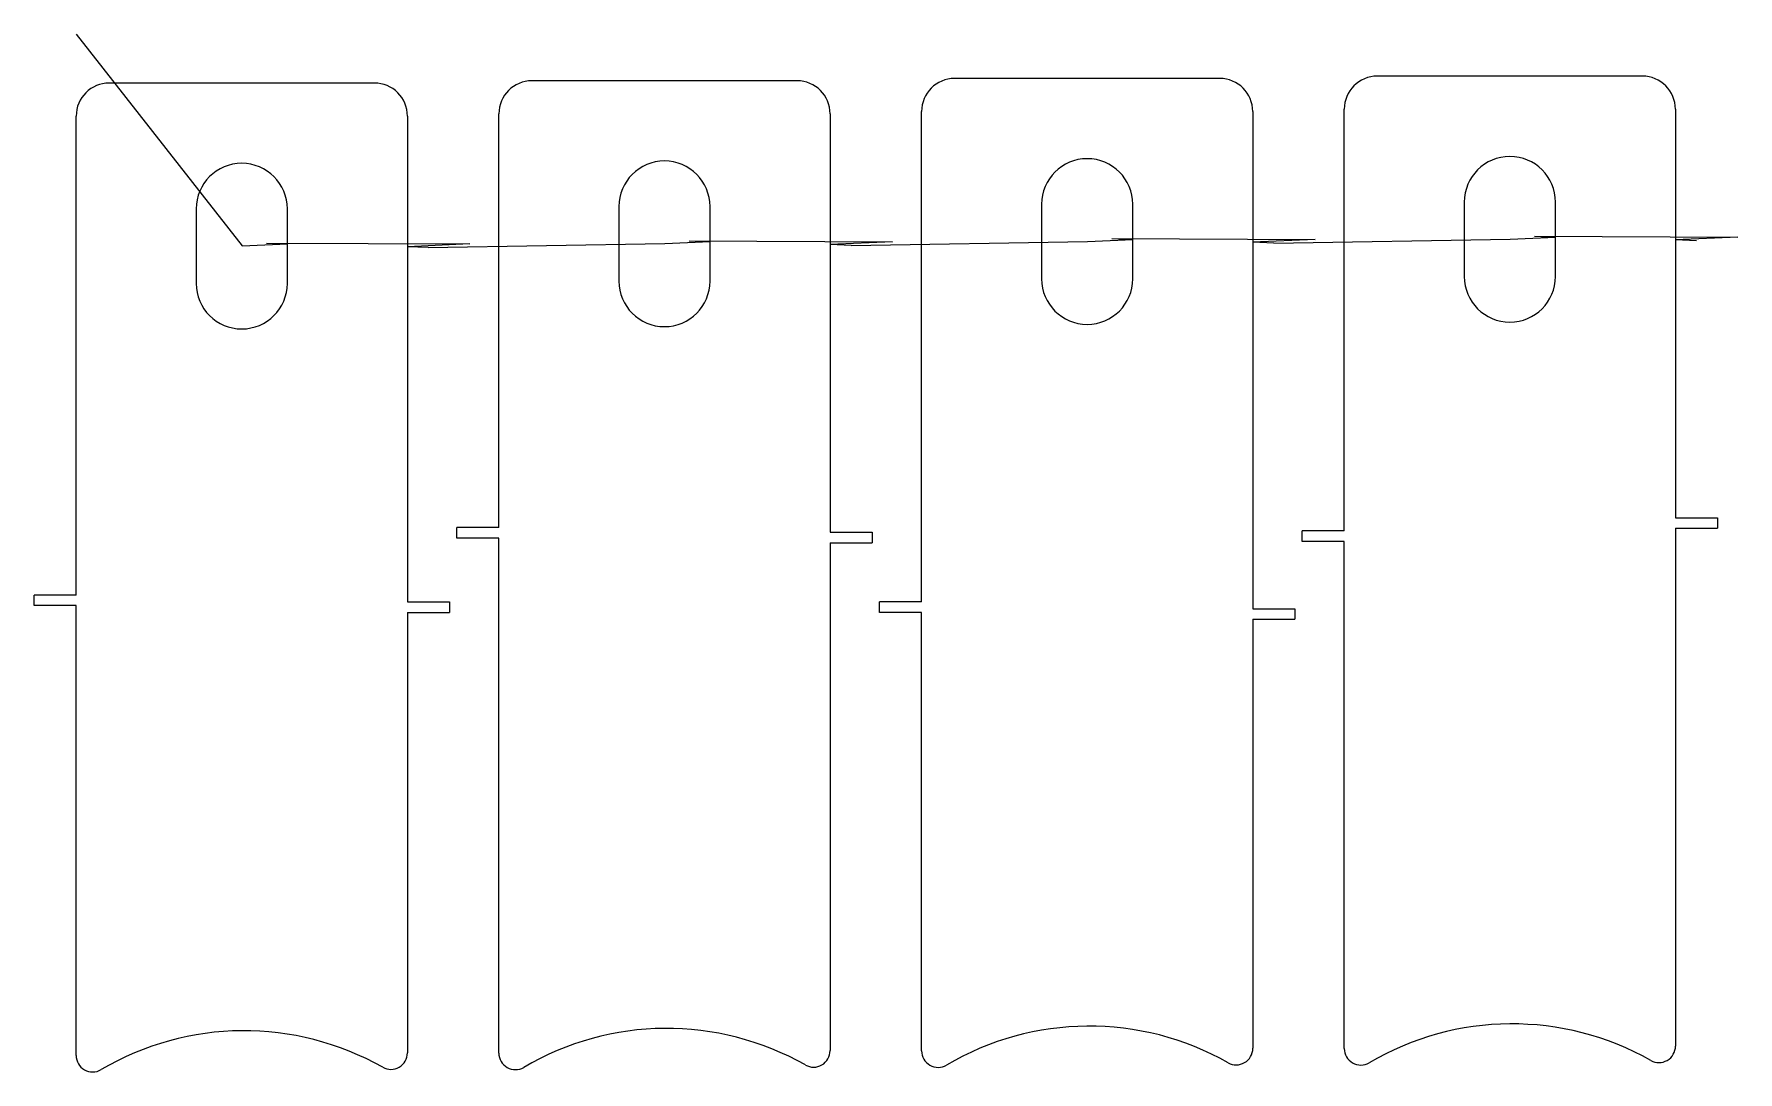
# Model space of a CAD drawing. Extents: x 0.75 to 4.8, y 1 to 3.47.
import ezdxf

# ---------------------------------------------------------------- set-up
doc = ezdxf.new("R2010")
doc.units = 0
doc.layers.get('0').update_dxf_attribs({"linetype": 'CONTINUOUS'})
for name, color, linetype in [('2', 7, 'CONTINUOUS'), ('3', 7, 'CONTINUOUS'), ('9', 7, 'CONTINUOUS')]:
    doc.layers.add(name, color=color, linetype=linetype)

msp = doc.modelspace()

# ---------------------------------------------------------------- linework, layer by layer
at = {"color": 0, "linetype": 'CONTINUOUS'}
for p, q in [((0.8516, 3.4672), (1.2462, 2.9637)), ((1.3039, 2.9705), (1.7874, 2.9682)), ((1.6887, 2.9595), (2.2509, 2.9691)), ((2.3086, 2.976), (2.7921, 2.9736)), ((2.6934, 2.965), (3.2556, 2.9745)), ((3.3132, 2.9814), (3.7967, 2.9791)), ((3.6981, 2.9704), (4.2603, 2.98)), ((4.3179, 2.9868), (4.8014, 2.9845)), ((4.7531, 2.3174), (4.7531, 2.2924)), ((1.7563, 2.2689), (1.7563, 2.2939)), ((2.7437, 2.283), (2.7437, 2.258)), ((3.7657, 2.261), (3.7657, 2.286)), ((0.7516, 2.1087), (0.7516, 2.1337)), ((1.739, 2.1174), (1.739, 2.0924)), ((2.761, 2.0924), (2.761, 2.1174)), ((3.7484, 2.1011), (3.7484, 2.0761))]:
    msp.add_line(p, q, dxfattribs=at)
at = {"layer": '2', "color": 2, "linetype": 'CONTINUOUS'}
for p, q in [((4.6531, 2.3174), (4.7531, 2.3174)), ((1.8563, 2.2939), (1.7563, 2.2939)), ((1.8563, 2.2689), (1.7563, 2.2689)), ((2.6437, 2.283), (2.7437, 2.283)), ((3.8657, 2.286), (3.7657, 2.286)), ((4.6531, 2.2924), (4.7531, 2.2924)), ((2.6437, 2.258), (2.7437, 2.258)), ((3.8657, 2.261), (3.7657, 2.261)), ((0.8516, 2.1337), (0.7516, 2.1337)), ((0.8516, 2.1087), (0.7516, 2.1087)), ((1.639, 2.1174), (1.739, 2.1174)), ((2.861, 2.1174), (2.761, 2.1174)), ((1.639, 2.0924), (1.739, 2.0924)), ((2.861, 2.0924), (2.761, 2.0924)), ((3.6484, 2.1011), (3.7484, 2.1011)), ((3.6484, 2.0761), (3.7484, 2.0761))]:
    msp.add_line(p, q, dxfattribs=at)
at = {"layer": '3', "color": 3, "linetype": 'CONTINUOUS'}
for p, q in [((3.5696, 3.3618), (2.9397, 3.3618)), ((4.5743, 3.3672), (3.9444, 3.3672)), ((1.5603, 3.3509), (0.9304, 3.3509)), ((2.565, 3.3564), (1.9351, 3.3564)), ((2.861, 2.1174), (2.861, 3.2831)), ((3.6484, 3.2831), (3.6484, 2.9726)), ((3.8657, 2.286), (3.8657, 3.2885)), ((4.6531, 3.2885), (4.6531, 2.978)), ((0.8516, 2.1337), (0.8516, 3.2722)), ((1.639, 3.2722), (1.639, 2.9617)), ((1.8563, 2.2939), (1.8563, 3.2776)), ((2.6437, 3.2776), (2.6437, 2.9671)), ((1.1371, 3.0517), (1.1371, 2.8746)), ((1.3536, 2.9684), (1.3536, 3.0517)), ((2.1417, 3.0572), (2.1417, 2.88)), ((2.3583, 2.9738), (2.3583, 3.0572)), ((3.1464, 3.0626), (3.1464, 2.8854)), ((3.363, 2.9792), (3.363, 3.0626)), ((4.1511, 3.068), (4.1511, 2.8908)), ((4.3676, 2.9846), (4.3676, 3.068)), ((1.3536, 2.8746), (1.3536, 2.9684)), ((1.639, 2.9617), (1.639, 2.1174)), ((2.3583, 2.88), (2.3583, 2.9738)), ((2.6437, 2.9671), (2.6437, 2.283)), ((3.363, 2.8854), (3.363, 2.9792)), ((3.6484, 2.9726), (3.6484, 2.1011)), ((4.3676, 2.8908), (4.3676, 2.9846)), ((4.6531, 2.978), (4.6531, 2.3174)), ((1.8563, 1.0448), (1.8563, 2.2689)), ((4.6531, 2.2924), (4.6531, 1.0616)), ((2.6437, 2.258), (2.6437, 1.0507)), ((3.8657, 1.0557), (3.8657, 2.261)), ((0.8516, 1.0394), (0.8516, 2.1087)), ((1.639, 2.0924), (1.639, 1.0453)), ((2.861, 1.0502), (2.861, 2.0924)), ((3.6484, 2.0761), (3.6484, 1.0561))]:
    msp.add_line(p, q, dxfattribs=at)
for centre, radius, start, end in [((2.9397, 3.2831), 0.0787, 90, 180), ((3.5696, 3.2831), 0.0787, 360, 90), ((3.9444, 3.2885), 0.0787, 90, 180), ((4.5743, 3.2885), 0.0787, 360, 90), ((0.9304, 3.2722), 0.0787, 90, 180), ((1.5603, 3.2722), 0.0787, 360, 90), ((1.9351, 3.2776), 0.0787, 90, 180), ((2.565, 3.2776), 0.0787, 360, 90), ((1.2453, 3.0517), 0.1083, 360, 180), ((2.25, 3.0572), 0.1083, 360, 180), ((3.2547, 3.0626), 0.1083, 360, 180), ((4.2594, 3.068), 0.1083, 360, 180), ((2.25, 2.88), 0.1083, 180, 360), ((3.2547, 2.8854), 0.1083, 180, 360), ((4.2594, 2.8908), 0.1083, 180, 360), ((1.2453, 2.8746), 0.1083, 180, 360), ((1.2505, 0.4286), 0.6693, 60.4767, 120.479), ((2.2551, 0.4341), 0.6693, 60.4767, 120.479), ((3.2598, 0.4395), 0.6693, 60.4767, 120.479), ((4.2645, 0.4449), 0.6693, 60.4767, 120.479), ((3.609, 1.0561), 0.0394, 240.4767, 360), ((3.905, 1.0557), 0.0394, 180, 300.479), ((4.6137, 1.0616), 0.0394, 240.4767, 360), ((0.891, 1.0394), 0.0394, 180, 300.479), ((1.5997, 1.0453), 0.0394, 240.4767, 360), ((1.8957, 1.0448), 0.0394, 180, 300.479), ((2.6043, 1.0507), 0.0394, 240.4767, 360), ((2.9004, 1.0502), 0.0394, 180, 300.479)]:
    msp.add_arc(centre, radius, start, end, dxfattribs=at)
at = {"layer": '9', "color": 9, "linetype": 'CONTINUOUS'}
for p, q in [((1.2462, 2.9637), (1.3536, 2.9684)), ((1.3039, 2.9705), (1.3536, 2.9684)), ((1.7874, 2.9682), (1.639, 2.9617)), ((1.6887, 2.9595), (1.639, 2.9617)), ((2.2509, 2.9691), (2.3583, 2.9738)), ((2.3086, 2.976), (2.3583, 2.9738)), ((2.7921, 2.9736), (2.6437, 2.9671)), ((2.6934, 2.965), (2.6437, 2.9671)), ((3.2556, 2.9745), (3.363, 2.9792)), ((3.3132, 2.9814), (3.363, 2.9792)), ((3.7967, 2.9791), (3.6484, 2.9726)), ((3.6981, 2.9704), (3.6484, 2.9726)), ((4.2603, 2.98), (4.3676, 2.9846)), ((4.3179, 2.9868), (4.3676, 2.9846)), ((4.8014, 2.9845), (4.6531, 2.978)), ((4.7028, 2.9758), (4.6531, 2.978))]:
    msp.add_line(p, q, dxfattribs=at)

doc.saveas('drawing.dxf')
